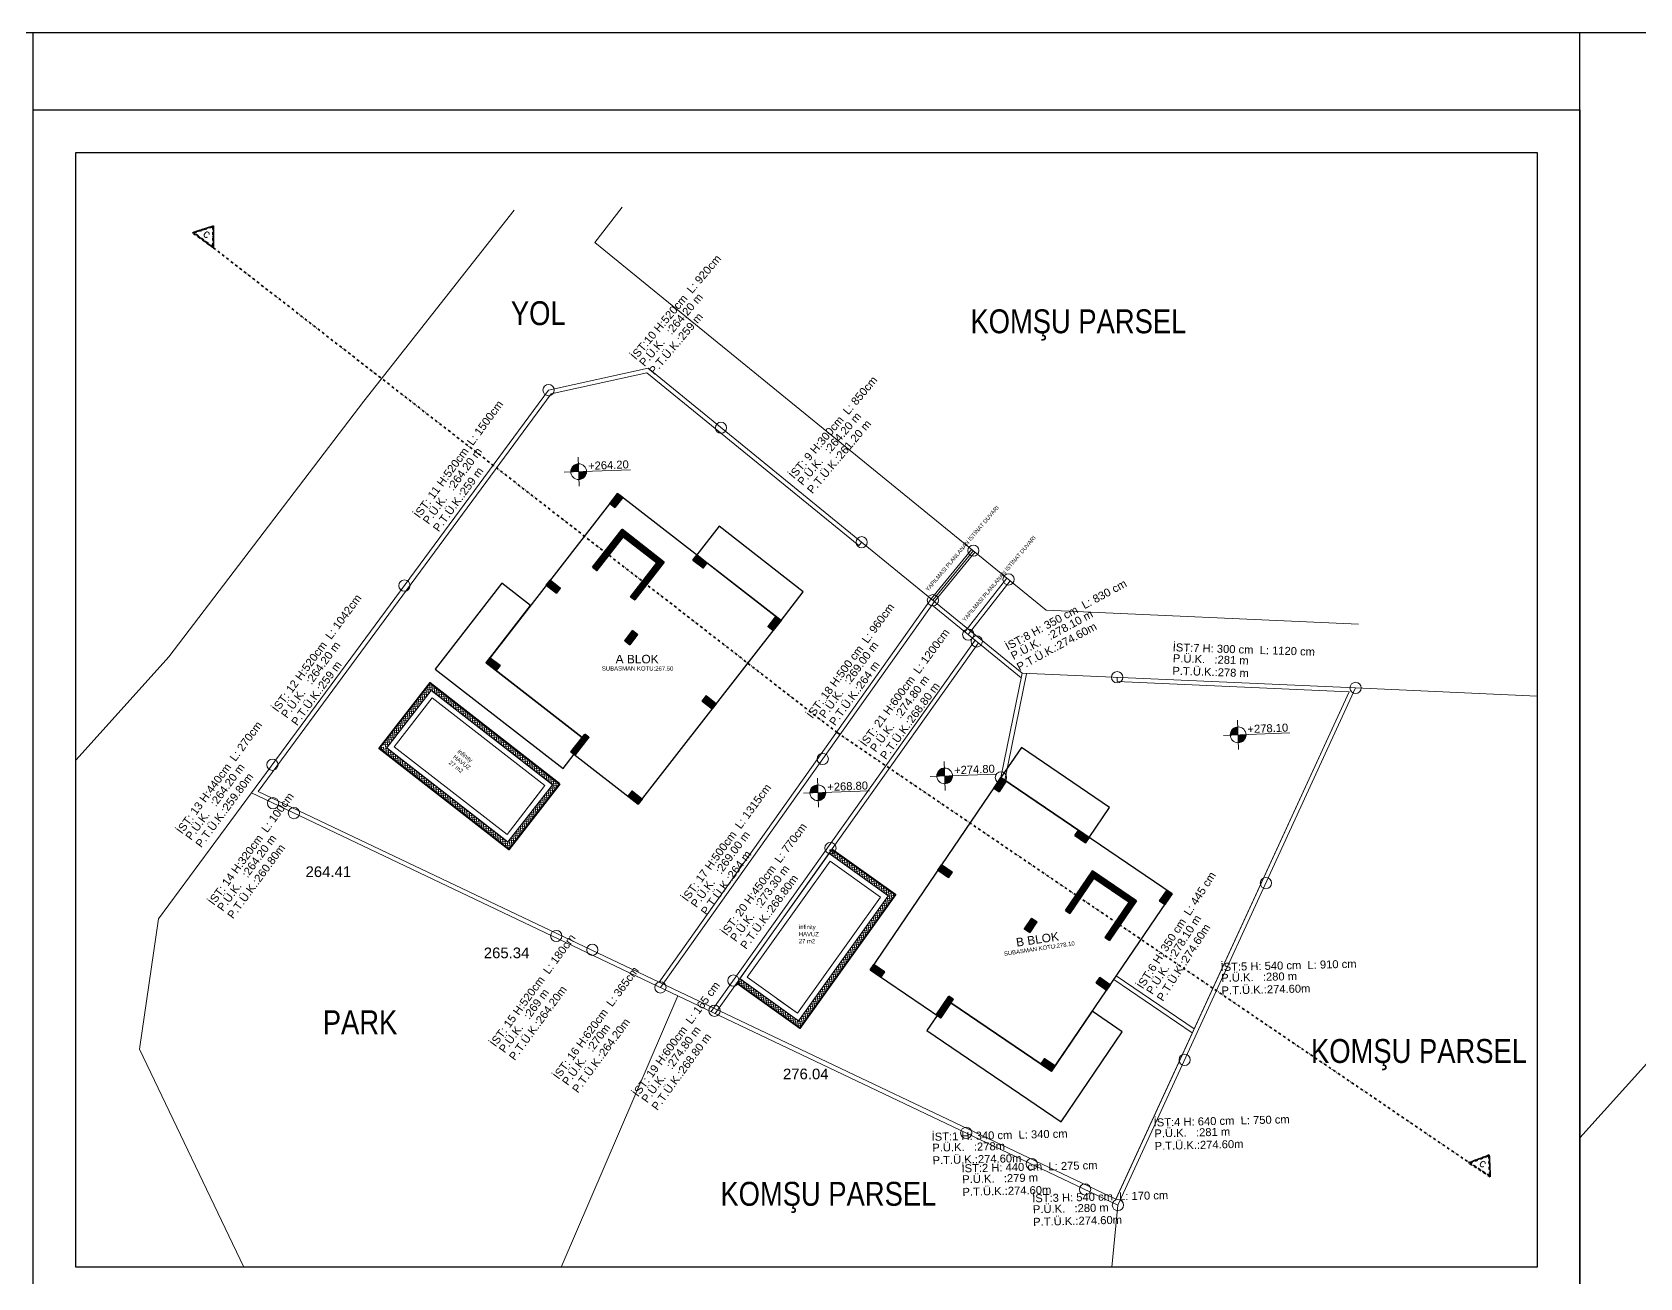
# Model space of a CAD drawing. Header units: millimetres. Extents: x 708 to 46452, y -4963 to 3960.
# Drawn here: x 32520 to 34403, y -3791 to -2331 of the extents above; entities that cross this region are included whole.
import ezdxf

# ---------------------------------------------------------------- set-up
doc = ezdxf.new("R2010")
doc.units = ezdxf.units.MM
doc.linetypes.add('DASHDOT', pattern=[25.4, 12.7, -6.35, 0, -6.35])
doc.linetypes.add('DUZ', pattern=[0])
for name, color, linetype, lineweight in [('0.00 kotu6', 55, 'Continuous', 5), ('00_DUVAR', 22, 'Continuous', 30), ('00_KOLON', 2, 'Continuous', 35), ('20', 1, 'Continuous', 0), ('A-WALL', 113, 'Continuous', 18), ('ENK_PLAN', 2, 'Continuous', 0), ('F-YAZI', 7, 'Continuous', 30), ('H-Savak', 52, 'Continuous', 20), ('KADASTRO', 5, 'Continuous', 0), ('kesit çizgisi', 4, 'DASHDOT', 35), ('KOLON', 7, 'Continuous', 50), ('mahal no', 123, 'Continuous', 30), ('NKOT', 1, 'Continuous', 0), ('SAVAK', 52, 'Continuous', 20), ('YAZI', 40, 'Continuous', 25), ('YOL_YOL', 30, 'Continuous', 0), ('Z_KOMSU_PARSELLER', 172, 'Continuous', 0), ('Z_PARSEL', 6, 'Continuous', 0), ('Çerçeve', 8, 'Continuous', 30), ('ölçü yatay', 150, 'DUZ', 18)]:
    doc.layers.add(name, color=color, linetype=linetype, lineweight=lineweight)
for name, color, linetype in [('00_YAZI', 214, 'Continuous'), ('DUVARTARAMA', 7, 'Continuous'), ('KP', 1, 'Continuous')]:
    doc.layers.add(name, color=color, linetype=linetype)
doc.styles.add('ARIAL', font='arial.ttf')
doc.styles.add('ARİAL NARROW', font='ARIALN.TTF', dxfattribs={"width": 0.8})
doc.styles.add('mimari altlik$0$194_PTB_WET_B1$0$Standard', font='arial.ttf')
doc.styles.get("Standard").update_dxf_attribs({"font": 'arial.ttf'})

# ---------------------------------------------------------------- blocks, each defined once
blk = doc.blocks.new('KOLON')
at = {"layer": 'DUVARTARAMA'}
h = blk.add_hatch(dxfattribs=at)
h.set_pattern_fill('ANSI36', color=8)
h.paths.add_polyline_path([(549.4, 3102.4), (579.4, 3102.4), (579.4, 3042.4), (549.4, 3042.4)])
at = {"layer": '00_KOLON'}
blk.add_lwpolyline([(549.4, 3102.4), (579.4, 3102.4), (579.4, 3042.4), (549.4, 3042.4), (549.4, 3102.4)], dxfattribs=at)
blk = doc.blocks.new('rgvc')
at = {"layer": '0.00 kotu6'}
h = blk.add_hatch(color=256, dxfattribs=at)
h.paths.add_polyline_path([(35511.4, -2969.4), (35510.7, -2950.9), (35529.3, -2950.2, -0.414214)])
h.paths.add_polyline_path([(35510.7, -2950.9), (35492.2, -2951.6, -0.414214), (35510.1, -2932.4)])
h = blk.add_hatch(color=256, dxfattribs=at)
h.paths.add_polyline_path([(37056.7, -3586.1), (37056, -3567.6), (37074.5, -3566.9, -0.414214)])
h.paths.add_polyline_path([(37056, -3567.6), (37037.5, -3568.3, -0.414214), (37055.3, -3549.1)])
h = blk.add_hatch(color=256, dxfattribs=at)
h.paths.add_polyline_path([(36369.1, -3682.4), (36368.5, -3663.9), (36387, -3663.2, -0.414214)])
h.paths.add_polyline_path([(36368.5, -3663.9), (36349.9, -3664.6, -0.414214), (36367.8, -3645.4)])
h = blk.add_hatch(color=256, dxfattribs=at)
h.paths.add_polyline_path([(36071.9, -3721.8), (36071.2, -3703.3), (36089.7, -3702.6, -0.414214)])
h.paths.add_polyline_path([(36071.2, -3703.3), (36052.7, -3704, -0.414214), (36070.6, -3684.8)])
at = {"layer": 'DUVARTARAMA'}
h = blk.add_hatch(dxfattribs=at)
h.set_pattern_fill('ANSI31', color=256, scale=0.5, angle=-37.8537)
h.set_pattern_definition([(7.14634, (33403.0303, -176.5872), (-0.1974914, 1.57516773), [])])
h.paths.add_polyline_path([(35614.7, -3103.7), (35693.7, -3165), (35632.3, -3244), (35642.2, -3251.7), (35711.2, -3162.8), (35612.5, -3086.1), (35543.5, -3175), (35553.4, -3182.6)])
h = blk.add_hatch(dxfattribs=at)
h.set_pattern_fill('ANSI36', color=8, scale=0.5, angle=-37.8537)
h.set_pattern_definition([(7.14634, (34355.9823, -4621.9465), (2.5590521, 1.9207777), [3.96875, -0.79375, 0, -0.79375])])
h.paths.add_polyline_path([(35524.8, -3565.7), (35534.6, -3573.4), (35502.4, -3614.8), (35492.6, -3607.2)])
h = blk.add_hatch(dxfattribs=at)
h.set_pattern_fill('ANSI36', color=8, scale=0.5, angle=52.1463)
h.set_pattern_definition([(97.14634, (36704.7448, -4897.1444), (-1.9207777, 2.5590521), [3.96875, -0.79375, 0, -0.79375])])
h.paths.add_polyline_path([(35626.8, -3711.5), (35636, -3699.6), (35659.7, -3718), (35650.5, -3729.9)])
h = blk.add_hatch(dxfattribs=at)
h.set_pattern_fill('ANSI31', color=256, scale=0.5, angle=-34.223)
h.set_pattern_definition([(10.776983, (34325.2576, -1122.1608), (-0.2968414, 1.5595004), [])])
h.paths.add_polyline_path([(36717.9, -3903.3), (36800.6, -3959.6), (36744.3, -4042.3), (36754.6, -4049.3), (36817.9, -3956.3), (36714.6, -3886), (36651.3, -3979), (36661.6, -3986)])
h = blk.add_hatch(dxfattribs=at)
h.set_pattern_fill('ANSI36', color=8, scale=0.5, angle=-34.223)
h.set_pattern_definition([(10.77698, (35278.7327, -5308.438), (2.4322843, 2.0789728), [3.96875, -0.79375, 0, -0.79375])])
h.paths.add_polyline_path([(36378.3, -4180.3), (36388.6, -4187.3), (36359.1, -4230.7), (36348.8, -4223.7)])
h = blk.add_hatch(dxfattribs=at)
h.set_pattern_fill('ANSI36', color=8, scale=0.5, angle=55.777)
h.set_pattern_definition([(100.77698, (37744.7289, -5454.0441), (-2.0789728, 2.4322843), [3.96875, -0.79375, 0, -0.79375])])
h.paths.add_polyline_path([(36593.9, -4339), (36602.3, -4326.6), (36627.1, -4343.5), (36618.7, -4355.9)])
at = {"layer": 'H-Savak', "lineweight": 0, "transparency": 33554498}
h = blk.add_hatch(dxfattribs=at)
h.set_pattern_fill('ANSI37', color=256, scale=40, angle=-127.8537)
h.set_pattern_definition([(277.14634, (37332.5705, -6351.829), (4.961158, 0.62202), []), (7.14634, (37332.5705, -6351.829), (-0.62202, 4.961158), [])])
edge = h.paths.add_edge_path()
edge.add_line((35043.3, -3600), (35051, -3590.1))
edge.add_line((35051, -3590.1), (35345, -3818.6))
edge.add_line((35345, -3818.6), (35457, -3674.5))
edge.add_line((35449.3, -3684.4), (35165.2, -3463.5))
edge.add_line((35165.2, -3463.5), (35061, -3597.6))
edge.add_line((35061, -3597.6), (35047.2, -3595))
edge.add_line((35047.2, -3595), (35163, -3446))
edge.add_line((35163, -3446), (35466.9, -3682.2))
edge.add_line((35466.9, -3682.2), (35347.2, -3836.1))
edge.add_line((35347.2, -3836.1), (35043.3, -3600))
h = blk.add_hatch(dxfattribs=at)
h.set_pattern_fill('ANSI37', color=256, scale=40, angle=-215.5931)
h.set_pattern_definition([(189.40688, (33435.1496, -6224.5336), (0.8172224, -4.932763), []), (279.40688, (33435.1496, -6224.5336), (4.932763, 0.8172224), [])])
edge = h.paths.add_edge_path()
edge.add_line((36094.6, -3828.5), (36104.7, -3835.8))
edge.add_line((36104.7, -3835.8), (35888, -4138.6))
edge.add_line((35888, -4138.6), (36036.4, -4244.8))
edge.add_line((36026.2, -4237.5), (36235.7, -3944.9))
edge.add_line((36235.7, -3944.9), (36097.6, -3846.1))
edge.add_line((36097.6, -3846.1), (36099.7, -3832.2))
edge.add_line((36099.7, -3832.2), (36253.1, -3942))
edge.add_line((36253.1, -3942), (36029.1, -4255))
edge.add_line((36029.1, -4255), (35870.6, -4141.5))
edge.add_line((35880.7, -4148.8), (36104.7, -3835.8))
at = {"layer": '0.00 kotu6'}
for p, q in [((35512, -2985, -6610.4), (35509.5, -2916.9, -6610.4)), ((35476.7, -2952.1, -6610.4), (35632.1, -2946.5, -6610.4)), ((37057.2, -3601.7), (37054.8, -3533.6)), ((37021.9, -3568.8), (37177.4, -3563.2)), ((36369.7, -3698, -6610.4), (36367.2, -3629.9, -6610.4)), ((36072.5, -3737.3), (36070, -3669.2)), ((36334.4, -3665.1, -6610.4), (36489.8, -3659.5, -6610.4)), ((36037.2, -3704.5), (36192.6, -3698.9))]:
    blk.add_line(p, q, dxfattribs=at)
for centre in [(35510.7, -2950.9, -6610.4), (37056, -3567.6), (36368.5, -3663.9, -6610.4), (36071.2, -3703.3)]:
    blk.add_circle(centre, 18.5, dxfattribs=at)
at = {"layer": '00_DUVAR'}
for p, q in [((36714.6, -3886, -6610.4), (36651.3, -3979, -6610.4)), ((36817.9, -3956.3, -6610.4), (36714.6, -3886, -6610.4)), ((36754.6, -4049.3, -6610.4), (36817.9, -3956.3, -6610.4))]:
    blk.add_line(p, q, dxfattribs=at)
at = {"layer": '00_KOLON'}
for p, q in [((35543.5, -3175, -6610.4), (35612.5, -3086.1, -6610.4)), ((35612.5, -3086.1, -6610.4), (35711.2, -3162.8, -6610.4)), ((35614.7, -3103.7, -6610.4), (35693.7, -3165, -6610.4)), ((35711.2, -3162.8, -6610.4), (35642.2, -3251.7, -6610.4)), ((36651.3, -3979, -6610.4), (36714.6, -3886, -6610.4)), ((36714.6, -3886, -6610.4), (36817.9, -3956.3, -6610.4)), ((36717.9, -3903.3, -6610.4), (36800.6, -3959.6, -6610.4)), ((36817.9, -3956.3, -6610.4), (36754.6, -4049.3, -6610.4))]:
    blk.add_line(p, q, dxfattribs=at)
at = {"layer": '00_KOLON', "elevation": -6610.4}
for points in [[(35543.5, -3175), (35553.4, -3182.6), (35614.7, -3103.7)], [(35693.7, -3165), (35632.3, -3244), (35642.2, -3251.7)], [(35524.8, -3565.7), (35534.6, -3573.4), (35502.4, -3614.8), (35492.6, -3607.2), (35524.8, -3565.7)], [(35626.8, -3711.5), (35636, -3699.6), (35659.7, -3718), (35650.5, -3729.9), (35626.8, -3711.5)], [(36651.3, -3979), (36661.6, -3986), (36717.9, -3903.3)], [(36800.6, -3959.6), (36744.3, -4042.3), (36754.6, -4049.3)], [(36378.3, -4180.3), (36388.6, -4187.3), (36359.1, -4230.7), (36348.8, -4223.7), (36378.3, -4180.3)], [(36593.9, -4339), (36602.3, -4326.6), (36627.1, -4343.5), (36618.7, -4355.9), (36593.9, -4339)]]:
    blk.add_lwpolyline(points, dxfattribs=at)
at = {"layer": '20', "elevation": -6610.4}
for points in [[(36337, -3249.2), (36431.7, -3132.9)], [(36344.8, -3255.5), (36439.5, -3139.2)], [(36337, -3249.2), (35699, -4146.9)], [(36344.8, -3255.5), (35702.2, -4159.5)], [(36440, -3346), (35821.4, -4216.2)], [(36447.8, -3352.3), (35830.6, -4220.6)], [(35345, -3818.6), (35449.3, -3684.4), (35165.2, -3463.5), (35060.8, -3597.8), (35345, -3818.6)], [(35888, -4138.6), (36026.2, -4237.5), (36235.7, -3944.9), (36097.5, -3845.9), (35888, -4138.6)]]:
    blk.add_lwpolyline(points, dxfattribs=at)
at = {"layer": '20'}
for centre in [(35440.3, -2759.8, -6610.4), (35844.2, -2848, -6610.4), (36173.9, -3116.4, -6610.4), (36435.6, -3136.1, -6610.4), (36518.2, -3203.4, -6610.4), (35102.5, -3218, -6610.4), (36340.8, -3252.3, -6610.4), (36423.7, -3332.6, -6610.4), (36443.5, -3348.8, -6610.4), (36772.6, -3432.8, -6610.4), (37331.3, -3457.8, -6610.4), (36082.7, -3624.2, -6610.4), (34793, -3637.7, -6610.4), (36500.2, -3667.6, -6610.4), (34794.7, -3727.8, -6610.4), (34843.4, -3751, -6610.4), (36100.7, -3832.9, -6610.4), (37121.1, -3914.9, -6610.4), (35458.2, -4038.9, -6610.4), (35542.7, -4071.3, -6610.4), (35873.2, -4143.4, -6610.4), (35702.2, -4159.5, -6610.4), (35829, -4214.2), (36930.7, -4329.1, -6610.4), (36419, -4500.4, -6610.4), (36572.4, -4573.3, -6610.4), (36697.3, -4632.7, -6610.4), (36774.3, -4669.3, -6610.4)]:
    blk.add_circle(centre, 13.2, dxfattribs=at)
at = {"layer": 'A-WALL', "lineweight": 0, "elevation": -6610.4}
for points in [[(35431.8, -3686.6), (35342.8, -3801.1), (35078.4, -3595.6), (35167.4, -3481.1), (35431.8, -3686.6), (35396, -3732.6)], [(36023.4, -4220.1), (35905.5, -4135.7), (36100.4, -3863.4), (36218.3, -3947.8), (36023.4, -4220.1), (35976, -4186.2)]]:
    blk.add_lwpolyline(points, dxfattribs=at)
at = {"layer": 'ENK_PLAN', "lineweight": 0}
for p, q in [((36514.4, -3200.2, -6610.4), (36415.8, -3326.4, -6610.4)), ((36522.1, -3206.5, -6610.4), (36423.7, -3332.6, -6610.4))]:
    blk.add_line(p, q, dxfattribs=at)
at = {"layer": 'ENK_PLAN', "elevation": -6610.4}
for points in [[(36435.6, -3136.1), (36340.8, -3252.3)], [(36500.2, -3667.6), (36550.2, -3422.8)], [(36509.2, -3673.7), (36560, -3424.8)], [(36764.9, -4140.9), (36948.7, -4265.9)], [(36770.5, -4132.6), (36952.9, -4256.7)]]:
    blk.add_lwpolyline(points, dxfattribs=at)
at = {"layer": 'KADASTRO', "lineweight": 0}
for p, q in [((36774.3, -4669.3, -6610.4), (37331.3, -3457.8, -6610.4)), ((34744.3, -3703.8, -6610.4), (35742.8, -4178.8, -6610.4)), ((35742.8, -4178.8, -6610.4), (36774.3, -4669.3, -6610.4))]:
    blk.add_line(p, q, dxfattribs=at)
at = {"layer": 'KP', "elevation": -6610.4}
for points in [[(35650.5, -3729.9), (35984.9, -3299.6), (35602, -3001.9), (35293.6, -3398.7), (35518.6, -3573.6), (35492.6, -3607.2), (35650.5, -3729.9)], [(35984.9, -3299.6), (36037.1, -3232.4), (35839.7, -3079), (35787.5, -3146.2), (35984.9, -3299.6)], [(35174.3, -3413.7), (35474.4, -3646.8), (35500.5, -3613.3), (35492.6, -3607.2), (35518.6, -3573.6), (35293.6, -3398.7), (35397.9, -3264.5), (35330.8, -3212.3), (35174.3, -3413.7)], [(36707, -3808.2), (36754.8, -3737.9), (36548.1, -3597.3), (36500.2, -3667.6), (36707, -3808.2)], [(36618.7, -4355.9), (36901.3, -3940.4), (36500.2, -3667.6), (36193.7, -4118.3), (36359.1, -4230.7), (36383, -4195.6), (36618.7, -4355.9)], [(36326.9, -4260.3), (36641.1, -4474), (36784.6, -4263.1), (36714.3, -4215.3), (36618.7, -4355.9), (36383, -4195.6), (36359.1, -4230.7), (36350.8, -4225.1), (36326.9, -4260.3)]]:
    blk.add_lwpolyline(points, dxfattribs=at)
at = {"layer": 'SAVAK', "lineweight": 40, "elevation": -6610.4}
blk.add_lwpolyline([(35466.9, -3682.2), (35163, -3446), (35043.3, -3600), (35347.2, -3836.1)], close=True, dxfattribs=at)
blk.add_lwpolyline([(35881.3, -4149.2), (36029.1, -4255), (36253.1, -3942), (36104.3, -3835.5)], dxfattribs=at)
at = {"layer": 'YOL_YOL', "lineweight": 0}
for p, q in [((35612.9, -2331.7, -6610.4), (35548.7, -2414, -6610.4)), ((35548.7, -2414, -6610.4), (36606.5, -3275.2, -6610.4)), ((36606.5, -3275.2, -6610.4), (37338, -3308, -6610.4))]:
    blk.add_line(p, q, dxfattribs=at)
at = {"layer": 'YOL_YOL', "lineweight": 0, "elevation": -6610.4}
blk.add_lwpolyline([(35359.9, -2338.2), (35006.9, -2786.2), (34550.4, -3385.2), (34332.8, -3626.5)], dxfattribs=at)
at = {"layer": 'Z_KOMSU_PARSELLER', "lineweight": 0}
for p, q in [((37331.3, -3457.8, -6610.4), (37756.5, -3476.8, -6610.4)), ((34526.3, -3998.8, -6610.4), (34744.3, -3703.8, -6610.4)), ((34481.3, -4304.3, -6610.4), (34526.3, -3998.8, -6610.4)), ((35742.8, -4178.8, -6610.4), (35470, -4814.9, -6610.4)), ((34726.1, -4814.9, -6610.4), (34481.3, -4304.3, -6610.4)), ((36774.3, -4669.3, -6610.4), (36760, -4814.9, -6610.4))]:
    blk.add_line(p, q, dxfattribs=at)
at = {"layer": 'Z_PARSEL', "lineweight": 0}
for p, q in [((35440.3, -2759.8, -6610.4), (35673.3, -2708.8, -6610.4)), ((35440.3, -2759.8, -6610.4), (35673.3, -2708.8, -6610.4)), ((35673.3, -2708.8, -6610.4), (36550.3, -3422.8, -6610.4)), ((35446.1, -2768.8, -6610.4), (35670.7, -2719.6, -6610.4)), ((35670.7, -2719.6, -6610.4), (36167.5, -3124.1, -6610.4)), ((34744.3, -3703.8, -6610.4), (35440.3, -2759.8, -6610.4)), ((34744.3, -3703.8, -6610.4), (35440.3, -2759.8, -6610.4)), ((34759.5, -3700, -6610.4), (35446.1, -2768.8, -6610.4)), ((36167.5, -3124.1, -6610.4), (36173.9, -3116.4, -6610.4)), ((36339, -3263.7, -6610.4), (36548, -3433.8, -6610.4)), ((36550.3, -3422.8, -6610.4), (37331.3, -3457.8, -6610.4)), ((36550.3, -3422.8, -6610.4), (37331.3, -3457.8, -6610.4)), ((36772.4, -3442.8, -6610.4), (37316, -3467.1, -6610.4)), ((36774.3, -4669.3, -6610.4), (37331.3, -3457.8, -6610.4)), ((36769.4, -4655.9, -6610.4), (37316, -3467.1, -6610.4)), ((34744.3, -3703.8, -6610.4), (35742.8, -4178.8, -6610.4)), ((34759.5, -3700, -6610.4), (35747.1, -4169.8, -6610.4)), ((35742.8, -4178.8, -6610.4), (36774.3, -4669.3, -6610.4)), ((35747.1, -4169.8, -6610.4), (36769.4, -4655.9, -6610.4))]:
    blk.add_line(p, q, dxfattribs=at)
at = {"layer": 'Z_PARSEL', "lineweight": 0, "elevation": -6610.4}
blk.add_lwpolyline([(36772.8, -3432.8), (36772.4, -3442.8)], dxfattribs=at)
at = {"layer": '00_KOLON', "xscale": 0.5, "yscale": 0.5, "zscale": 0.5}
for p, rotation in [((34433.2, -4058.2, -6610.4), 322.1463410768338), ((36834.6, -4326.8, -6610.4), 52.14634107683383), ((36491, -4385.9, -6610.4), 52.14634107683383), ((37135.3, -2267, -6610.4), 142.1463410768338), ((36799.2, -2300.2, -6610.4), 142.1463410768338), ((36349.9, -4567.5, -6610.4), 52.14634107683383), ((36856.4, -4657.2, -6610.4), 52.14634107683383), ((35400.7, -4795.8, -6610.4), 325.7769827526646), ((37801.9, -4903.3, -6610.4), 55.77698275266458), ((37480.8, -4984.2, -6610.4), 55.77698275266458), ((37984, -2837.1, -6610.4), 145.7769827526646), ((37667.2, -2902.8, -6610.4), 145.7769827526646), ((37321.9, -5217.8, -6610.4), 55.77698275266458), ((37851.3, -5248.4, -6610.4), 55.77698275266458)]:
    blk.add_blockref('KOLON', p, dxfattribs=dict(at, rotation=rotation))
at = {"layer": '00_YAZI', "width": 1005.437, "attachment_point": 7, "style": 'ARİAL NARROW'}
for s, insert, char_height in [('{\\W1;YOL}', (35351.8, -2608.5, -6610.4), 55.98), ('{\\W1;KOMŞU PARSEL}', (36428.7, -2644), 55.985), ('{\\W1;PARK}', (34911.1, -4269), 55.98), ('{\\W1;KOMŞU PARSEL}', (37226.9, -4353.6), 55.985), ('{\\W1;KOMŞU PARSEL}', (35842.8, -4688.2), 55.985)]:
    blk.add_mtext(s, dxfattribs=dict(at, insert=insert, char_height=char_height))
at = {"layer": 'F-YAZI', "color": 5, "attachment_point": 1}
for s, insert, char_height, width, rotation in [('İST:10 H:520cm  L: 920cm', (35630.6, -2678.4, -6610.4), 18.75, 417.94, 49.7667), ('İST: 9 H:300cm  L: 850cm', (36001.4, -2957.3, -6610.4), 18.75, 417.94, 49.7667), ('İST: 11 H:520cm  L: 1500cm', (35122.6, -3050.5, -6610.4), 18.75, 417.94, 53.7047), ('+264.20', (35532.4, -2928.2, -6610.4), 18.75, 417.94, 2.3221), ('YAPILMASI PLANLANAN İSTİNAT DUVARI', (36322.7, -3226.2, -6610.4), 9.375, 272.429, 49.7667), ('YAPILMASI PLANLANAN İSTİNAT DUVARI', (36409.1, -3296.8, -13220.7), 9.375, 272.429, 49.7667), ('İST:8 H: 350 cm  L: 830 cm', (36507.7, -3353.9), 18.75, 417.94, 28.3656), ('İST: 12 H:520cm  L: 1042cm', (34790.6, -3504.8, -6610.4), 18.75, 417.94, 53.7047), ('İST: 18 H:500 cm  L: 960cm', (36043.4, -3519.8, -6610.4), 18.75, 417.94, 53.7047), ('İST: 21 H:600cm  L: 1200cm', (36168.5, -3585.5, -6610.4), 18.75, 417.94, 53.7047), ('İST:7 H: 300 cm  L: 1120 cm', (36903.2, -3353, -6610.4), 18.75, 417.94, 358.1753), ('İST: 13 H:440cm  L: 270cm', (34566.3, -3790.5, -6610.4), 18.75, 417.94, 53.7047), ('+278.10', (37077.6, -3544.9), 18.75, 417.94, 2.3221), ('+274.80', (36390.1, -3641.2, -6610.4), 18.75, 417.94, 2.3221), ('İST: 17 H:500cm  L: 1315cm', (35750.5, -3948.8, -6610.4), 18.75, 417.94, 53.7047), ('+268.80', (36092.9, -3680.6), 18.75, 417.94, 2.3221), ('İST: 14 H:320cm  L: 100cm', (34640.8, -3957.4, -6610.4), 18.75, 417.94, 53.7047), ('İST: 20 H:450cm  L: 770cm', (35842.9, -4028.7), 18.75, 417.94, 53.7047), ('İST:6 H: 350 cm  L: 445 cm', (36817.1, -4154.4, -6610.4), 18.75, 417.94, 57.3159), ('İST: 15 H:520cm  L: 180cm', (35300.9, -4289.1, -6610.4), 18.75, 417.94, 53.7047), ('İST:5 H: 540 cm  L: 910 cm', (37014.6, -4102.2, -6610.4), 18.75, 417.94, 1.3912), ('İST: 16 H:620cm  L: 365cm', (35449, -4365.4, -6610.4), 18.75, 417.94, 53.7047), ('İST: 19 H:600cm  L: 165 cm', (35634.9, -4406.2), 18.75, 417.94, 53.7047), ('İST:4 H: 640 cm  L: 750 cm', (36857.9, -4466.6, -6610.4), 18.75, 417.94, 1.3912), ('İST:1 H: 340 cm  L: 340 cm', (36337.5, -4500.1, -6608.3), 18.75, 417.94, 1.3912), ('İST:2 H: 440 cm  L: 275 cm', (36407.6, -4574.1, -6610.4), 18.75, 417.94, 1.3912), ('İST:3 H: 540 cm  L: 170 cm', (36573.2, -4644.3, -6610.4), 18.75, 417.94, 1.3912)]:
    blk.add_mtext(s, dxfattribs=dict(at, insert=insert, char_height=char_height, width=width, rotation=rotation))
at = {"layer": 'F-YAZI', "color": 30, "char_height": 18.75, "attachment_point": 1}
for s, insert, width, rotation in [('P.Ü.K.   :264.20 m', (35650.8, -2694.1, -6610.4), 222.264, 49.7667), ('P.T.Ü.K.:259 m', (35673.3, -2713.3, -6610.4), 261.822, 49.7667), ('P.Ü.K.   :264.20 m', (36021.6, -2973, -6610.4), 222.264, 49.7667), ('P.T.Ü.K.:261.20 m', (36044.1, -2992.1, -6610.4), 261.822, 49.7667), ('P.Ü.K.   :264.20 m', (35143.9, -3064.8, -6610.4), 222.264, 53.7047), ('P.T.Ü.K.:259 m', (35167.6, -3082.4, -6610.4), 261.822, 53.7047), ('P.Ü.K.   :278.10 m', (36520.8, -3375.9), 222.264, 28.3656), ('P.T.Ü.K.:274.60m', (36534.8, -3401.9), 261.822, 28.3656), ('P.Ü.K.   :264.20 m', (34811.8, -3519, -6610.4), 222.264, 53.7047), ('P.Ü.K.   :269.00 m', (36072.6, -3519.1, -6610.4), 222.264, 53.7047), ('P.Ü.K.   :281 m', (36903.5, -3378.6, -6610.4), 222.264, 358.1753), ('P.T.Ü.K.:259 m', (34835.6, -3536.6, -6610.4), 261.822, 53.7047), ('P.T.Ü.K.:264 m', (36096.3, -3536.7, -6610.4), 261.822, 53.7047), ('P.T.Ü.K.:278 m', (36902.4, -3408.1, -6610.4), 261.822, 358.1753), ('P.Ü.K.   :274.80 m', (36191.8, -3598.5), 222.264, 53.7047), ('P.T.Ü.K.:268.80 m', (36215.5, -3616.1), 261.822, 53.7047), ('P.Ü.K.   :264.20 m', (34587.5, -3804.8, -6610.4), 222.264, 53.7047), ('P.T.Ü.K.:259.80m', (34611.3, -3822.4, -6610.4), 261.822, 53.7047), ('P.Ü.K.   :264.20 m', (34662, -3971.6, -6610.4), 222.264, 53.7047), ('P.Ü.K.   :269.00 m', (35771.7, -3963.1, -6610.4), 222.264, 53.7047), ('P.T.Ü.K.:260.80m', (34685.7, -3989.2, -6610.4), 261.822, 53.7047), ('P.T.Ü.K.:264 m', (35795.4, -3980.7, -6610.4), 261.822, 53.7047), ('P.Ü.K.   :273.30 m', (35864.1, -4042.9), 222.264, 53.7047), ('P.T.Ü.K.:268.80m', (35887.9, -4060.5), 261.822, 53.7047), ('P.Ü.K.   :278.10 m', (36839.2, -4167.3, -6610.4), 222.264, 57.3159), ('P.T.Ü.K.:274.60m', (36864, -4183.4, -6610.4), 261.822, 57.3159), ('P.Ü.K.   :280 m', (37016.3, -4127.7, -6610.4), 222.264, 1.3912), ('P.T.Ü.K.:264.20m', (35345.8, -4321, -6610.4), 261.822, 53.7047), ('P.T.Ü.K.:274.60m', (37016.9, -4157.3, -6610.4), 261.822, 1.3912), ('P.Ü.K.   :269 m', (35322.1, -4303.4, -6610.4), 222.264, 53.7047), ('P.T.Ü.K.:264.20m', (35493.9, -4397.2, -6610.4), 261.822, 53.7047), ('P.Ü.K.   :270m', (35470.2, -4379.6, -6610.4), 222.264, 53.7047), ('P.Ü.K.   :274.80 m', (35656.2, -4420.4), 222.264, 53.7047), ('P.T.Ü.K.:268.80 m', (35679.9, -4438), 261.822, 53.7047), ('P.Ü.K.   :281 m', (36859.6, -4492.1, -6610.4), 222.264, 1.3912), ('P.Ü.K.   :278m', (36339.2, -4525.6, -6608.3), 222.264, 1.3912), ('P.T.Ü.K.:274.60m', (36860.2, -4521.6, -6610.4), 261.822, 1.3912), ('P.T.Ü.K.:274.60m', (36339.8, -4555.1, -6608.3), 261.822, 1.3912), ('P.Ü.K.   :279 m', (36409.3, -4599.6, -6610.4), 222.264, 1.3912), ('P.T.Ü.K.:274.60m', (36409.9, -4629.2, -6610.4), 261.822, 1.3912), ('P.Ü.K.   :280 m', (36574.9, -4669.9, -6610.4), 222.264, 1.3912), ('P.T.Ü.K.:274.60m', (36575.5, -4699.4, -6610.4), 261.822, 1.3912)]:
    blk.add_mtext(s, dxfattribs=dict(at, insert=insert, width=width, rotation=rotation))
at = {"layer": 'mahal no', "lineweight": 0, "char_height": 10, "attachment_point": 1, "style": 'ARIAL'}
for s, insert, rotation in [('{\\fBankGothic Lt BT|b0|i0|c162|p34;infinıty\\PHAVUZ^J27 m2}', (35231.8, -3600.4, -6610.4), 322.1463), ('{\\fBankGothic Lt BT|b0|i0|c162|p34;infinity HAVUZ^J27 m2}', (36027, -4012.6, -6610.4), 359.3181)]:
    blk.add_mtext_dynamic_manual_height_columns(s, width=80.163, gutter_width=6.25, heights=[79.9], dxfattribs=dict(at, insert=insert, rotation=rotation))
at = {"layer": 'NKOT', "lineweight": 0}
for s, p in [('264.41', (34870.7, -3900.8, 6610.4)), ('265.34', (35288.4, -4091, 6656.7)), ('276.04', (35989.5, -4374.7, 7191.7))]:
    blk.add_text(s, height=25, dxfattribs=at).set_placement(p)
at = {"layer": 'YAZI', "attachment_point": 3}
for s, width, gutter_width, insert, char_height in [('A BLOK', 2280.676, 25, (35698.2, -3380.2, -6610.3), 20), ('SUBASMAN KOTU:267.50', 1140.338, 12.5, (35732.7, -3407.1, -6610.3), 10)]:
    blk.add_mtext_dynamic_manual_height_columns(s, width=width, gutter_width=gutter_width, heights=[0], dxfattribs=dict(at, insert=insert, char_height=char_height))
at = {"layer": 'YAZI', "attachment_point": 3, "rotation": 8.4606}
for s, width, gutter_width, insert, char_height in [('B BLOK', 2280.676, 25, (36634.2, -4029.4, -6610.4), 20), ('SUBASMAN KOTU:278.10', 1140.338, 12.5, (36672.3, -4050.9, -6610.4), 10)]:
    blk.add_mtext_dynamic_manual_height_columns(s, width=width, gutter_width=gutter_width, heights=[0], dxfattribs=dict(at, insert=insert, char_height=char_height))
blk = doc.blocks.new('ENCNR')
at = {"layer": 'kesit çizgisi', "lineweight": 35}
for p, q in [((46809.7, -8940.4, -13220.7), (46710.4, -8972.9, -13220.7)), ((46809.2, -9043.6, -13220.7), (46809.7, -8940.4, -13220.7)), ((49732.1, -11315.2, -13220.7), (46715.9, -8971.1, -13220.7)), ((52792.9, -13397.1, -13220.7), (49732.1, -11315.2, -13220.7)), ((52788.4, -13294.1, -13220.7), (52690.7, -13331.3, -13220.7)), ((52792.9, -13397.1, -13220.7), (52788.4, -13294.1, -13220.7))]:
    blk.add_line(p, q, dxfattribs=at)
at = {"layer": 'kesit çizgisi', "lineweight": 35, "elevation": -13220.7}
for points in [[(46809.2, -9043.6), (46710.4, -8972.9), (46809.7, -8940.4), (46809.2, -9043.6)], [(52792.9, -13397.1), (52690.7, -13331.3), (52788.4, -13294.1), (52792.9, -13397.1)]]:
    blk.add_lwpolyline(points, dxfattribs=at)
for points in [[(46806.2, -9037.8), (46716.9, -8973.9), (46806.6, -8944.6)], [(52789.6, -13391.4), (52697.4, -13332), (52785.5, -13298.3)]]:
    blk.add_lwpolyline(points, close=True, dxfattribs=at)
at = {"layer": 'KP'}
for p, q in [((45964.6, -8396), (53212, -8396)), ((45964.6, -14020), (45964.6, -8396)), ((53212, -8396), (53212, -14020)), ((46164.6, -8596), (53012, -8596)), ((46164.6, -13820), (46164.6, -8596)), ((53012, -8596), (53012, -13820)), ((45964.6, -17967.3), (45964.6, -13820)), ((53012, -13820), (46164.6, -13820)), ((53212, -13820), (53212, -17967.3))]:
    blk.add_line(p, q, dxfattribs=at)
at = {"layer": 'Z_KOMSU_PARSELLER', "lineweight": 0}
for p, q in [((46461.7, -12798.9, -13220.7), (46551.7, -12187.9, -13220.7)), ((46951.3, -13820, -13220.7), (46461.7, -12798.9, -13220.7))]:
    blk.add_line(p, q, dxfattribs=at)
at = {"layer": 'Z_PARSEL', "lineweight": 0}
for p, q in [((51037.9, -13502.1, -13220.7), (52131, -11124.5, -13220.7)), ((51047.6, -13528.8, -13220.7), (52161.6, -11105.9, -13220.7))]:
    blk.add_line(p, q, dxfattribs=at)
at = {"layer": 'ölçü yatay', "xscale": 2, "yscale": 2, "zscale": 2}
blk.add_blockref('rgvc', (-22500.9, -4190.2), dxfattribs=at)
at = {"layer": 'kesit çizgisi', "lineweight": 35, "char_height": 40, "attachment_point": 9, "style": 'mimari altlik$0$194_PTB_WET_B1$0$Standard'}
for insert, rotation in [((46778.3, -9002.3, -13220.7), 324.41459), ((52760, -13357.4, -13220.7), 327.19029)]:
    blk.add_mtext_dynamic_manual_height_columns('c', width=458.166, gutter_width=200, heights=[0], dxfattribs=dict(at, insert=insert, rotation=rotation))

msp = doc.modelspace()

# ---------------------------------------------------------------- linework, layer by layer
at = {"layer": 'KP'}
msp.add_lwpolyline([(34332.769, -2331.683), (37756.487, -2331.683), (37756.487, -4814.858), (34332.769, -4814.858)], close=True, dxfattribs=at)
at = {"layer": 'Çerçeve'}
msp.add_line((4940.496, -2332.719), (44558.889, -2331.52), dxfattribs=at)
for points in [[(32520.91, -4961.446), (32520.91, -2331.31)], [(34332.769, -4961.819), (34332.769, -2331.683)]]:
    msp.add_lwpolyline(points, dxfattribs=at)

# ---------------------------------------------------------------- block references
at = {"layer": 'KOLON', "xscale": 0.25, "yscale": 0.25, "zscale": 0.25}
msp.add_blockref('ENCNR', (21029.757, -323.124), dxfattribs=at)
at = {"layer": 'ölçü yatay'}
msp.add_blockref('rgvc', (0, 0), dxfattribs=at)

doc.saveas('drawing.dxf')
